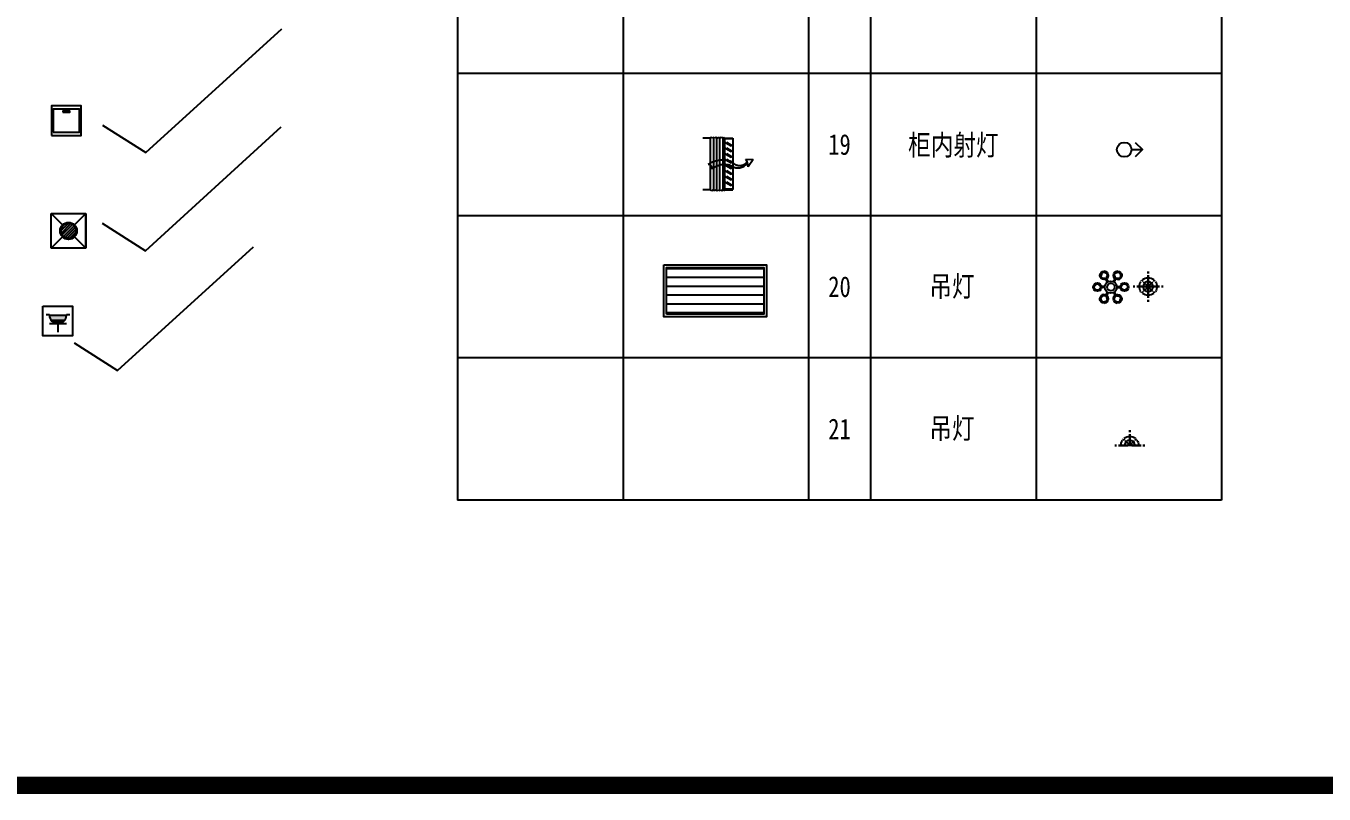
# Model space of a CAD drawing. Header units: millimetres. Extents: x -108767 to 78913, y -380878 to 1470.
# Drawn here: x -78314 to -74559, y -194074 to -191854 of the extents above; entities that cross this region are included whole.
import ezdxf
from ezdxf.enums import TextEntityAlignment as Align

# ---------------------------------------------------------------- set-up
doc = ezdxf.new("R2010")
doc.units = ezdxf.units.MM
doc.header["$LTSCALE"] = 10
doc.set_wipeout_variables(frame=1)
doc.linetypes.add('DASH', pattern=[0.35, 0.25, -0.1])
doc.linetypes.add('M-HIDDEN', pattern=[1.875, 1.25, -0.625])
for name, color, linetype in [('CO-灯具', 1, 'Continuous'), ('NW-01-wall(原有墙体)', 255, 'Continuous'), ('NW-完成面（用于平面）', 43, 'Continuous'), ('NW-开关面板', 147, 'Continuous'), ('NW-强弱电插座', 223, 'Continuous'), ('NW-强电插座', 223, 'Continuous'), ('NW-暖通风口', 33, 'Continuous'), ('PM-09灯具', 1, 'Continuous'), ('PM-26地漏', 4, 'Continuous'), ('文本-30', 7, 'Continuous')]:
    doc.layers.add(name, color=color, linetype=linetype)
doc.layers.add('NW-给排水', color=1, linetype='Continuous', lineweight=0)
doc.styles.add('注解-01', font='', dxfattribs={"width": 0.8, "height": 3.5})
doc.styles.add('黑体', font='', dxfattribs={"width": 0.8, "height": 3})
doc.styles.get('注解-01').set_extended_font_data('SimSun')
doc.styles.get('黑体').set_extended_font_data('Microsoft YaHei')

# ---------------------------------------------------------------- blocks, each defined once
blk = doc.blocks.new('*U126')
at = {"layer": 'NW-开关面板'}
blk.add_lwpolyline([(-43.1, 0), (43.1, 0), (43.1, 86.1), (-43.1, 86.1)], close=True, dxfattribs=at)
at = {"layer": 'NW-开关面板', "color": 8}
blk.add_lwpolyline([(-38.1, 10), (38.1, 10), (38.1, 76.1), (-38.1, 76.1)], close=True, dxfattribs=at)
at = {"layer": 'NW-开关面板', "color": 250}
blk.add_lwpolyline([(-10, 68), (10, 68), (10, 70), (-10, 70)], close=True, dxfattribs=at)
blk = doc.blocks.new('dd')
at = {"layer": 'PM-26地漏'}
h = blk.add_hatch(dxfattribs=at)
h.set_pattern_fill('ANSI31', color=8, scale=126, style=0)
h.set_pattern_definition([(45, (-552350.369, -1210.773), (-11.1369318, 11.1369318), [])])
h.paths.add_polyline_path([(153973, 224763, 1), (153851, 224763, 1)])
at = {"layer": 'PM-26地漏', "color": 1}
for p, q in [((153771, 224904), (154053, 224904)), ((153771, 224622), (153771, 224904)), ((153771, 224904), (153863, 224812)), ((153961, 224812), (154053, 224904)), ((154053, 224904), (154053, 224622)), ((154053, 224622), (154053, 224904)), ((153771, 224622), (153863, 224714)), ((153961, 224714), (154053, 224622)), ((154053, 224622), (153771, 224622))]:
    blk.add_line(p, q, dxfattribs=at)
blk.add_circle((153912, 224763), 69, dxfattribs=at)
at = {"layer": 'PM-26地漏', "color": 8}
blk.add_circle((153912, 224763), 61.4, dxfattribs=at)
blk = doc.blocks.new('*U129')
at = {"layer": 'NW-给排水', "color": 3, "xscale": 0.292684871577876, "yscale": 0.292684871577876, "zscale": 0.292684871577876}
blk.add_blockref('dd', (-44828.1, -65530.6, 0), dxfattribs=at)
blk = doc.blocks.new('FYDGHAFD')
at = {"layer": 'PM-09灯具'}
for points in [[(0, 0), (1.65, 0)], [(0.55, 1.1), (1.65, 0), (0.55, -1.1)]]:
    blk.add_lwpolyline(points, dxfattribs=at)
blk.add_circle((-1.1, 0), 1.1, dxfattribs=at)
blk = doc.blocks.new('fdjfdhfjflkd')
at = {"layer": 'CO-灯具', "color": 1}
for p, q in [((-81, 384), (-33, 337)), ((81, 384), (33, 337)), ((-373, 122), (-308, 140)), ((-292, 262), (-275, 197)), ((-251, 107), (-233, 42)), ((-218, 164), (-153, 181)), ((-123, 59), (-187, 96)), ((-113, 77), (-177, 114)), ((-33, 271), (-81, 223)), ((-10, 137), (-10, 210)), ((10, 137), (10, 210)), ((33, 271), (81, 223)), ((113, 77), (177, 114)), ((123, 59), (187, 96)), ((218, 164), (153, 181)), ((251, 107), (233, 42)), ((292, 262), (275, 197)), ((373, 122), (308, 140)), ((-373, -122), (-308, -140)), ((-292, -262), (-275, -197)), ((-251, -107), (-233, -42)), ((-218, -164), (-153, -181)), ((-123, -59), (-187, -96)), ((-113, -77), (-177, -114)), ((-33, -271), (-81, -223)), ((-10, -137), (-10, -210)), ((10, -137), (10, -210)), ((33, -271), (81, -223)), ((113, -77), (177, -114)), ((123, -59), (187, -96)), ((218, -164), (153, -181)), ((251, -107), (233, -42)), ((292, -262), (275, -197)), ((373, -122), (308, -140)), ((-81, -384), (-33, -337)), ((81, -384), (33, -337))]:
    blk.add_line(p, q, dxfattribs=at)
at = {"layer": 'CO-灯具', "color": 1, "extrusion": (0, 0, -1)}
for centre, major_axis, start_param, end_param in [((0, 304), (-66.7, 66.7), 0.785398, 7.068583), ((0, 304), (-51.1, 51.1), 0.785398, 7.068583), ((-263, 152), (66.7, 66.7), -0.785398, 5.497787), ((-263, 152), (51.1, 51.1), -0.785398, 5.497787), ((0, 0), (-96.8, 96.8), 0.785398, 7.068583), ((0, 0), (-60.3, 60.3), 0.785398, 7.068583), ((263, 152), (-66.7, 66.7), 0.785398, 7.068583), ((263, 152), (51.1, 51.1), -0.785398, 5.497787), ((-263, -152), (66.7, 66.7), -0.785398, 5.497787), ((-263, -152), (51.1, 51.1), -0.785398, 5.497787), ((0, -304), (-66.7, 66.7), 0.785398, 7.068583), ((0, -304), (-51.1, 51.1), 0.785398, 7.068583), ((263, -152), (-66.7, 66.7), 0.785398, 7.068583), ((263, -152), (51.1, 51.1), -0.785398, 5.497787)]:
    blk.add_ellipse(centre, major_axis=major_axis, ratio=1, start_param=start_param, end_param=end_param, dxfattribs=at)
blk = doc.blocks.new('A$C640C06CE')
at = {"linetype": 'Continuous'}
for p, q in [((0, 611), (0, 534)), ((0, 534), (0, 611)), ((-243, 243), (-213, 213)), ((-213, 213), (-243, 243)), ((-182, 182), (-31, 31)), ((-31, 31), (-182, 182)), ((0, 458), (0, 78)), ((0, 78), (0, 458)), ((31, 31), (182, 182)), ((182, 182), (31, 31)), ((213, 213), (243, 243)), ((243, 243), (213, 213)), ((611, 0), (534, 0)), ((534, 0), (611, 0)), ((-611, 0), (-534, 0)), ((-534, 0), (-611, 0)), ((-458, 0), (-78, 0)), ((-78, 0), (-458, 0)), ((-243, -243), (-213, -213)), ((-213, -213), (-243, -243)), ((-182, -182), (-31, -31)), ((-31, -31), (-182, -182)), ((0, -78), (0, -458)), ((0, -458), (0, -78)), ((31, -31), (182, -182)), ((182, -182), (31, -31)), ((78, 0), (458, 0)), ((458, 0), (78, 0)), ((213, -213), (243, -243)), ((243, -243), (213, -213)), ((0, -534), (0, -611)), ((0, -611), (0, -534))]:
    blk.add_line(p, q, dxfattribs=at)
at = {"linetype": 'Continuous', "extrusion": (0, 0, -1)}
for major_axis, start_param, end_param in [((-358, 1), -0.003333, 0.613772), ((349, 78), 4.06277, 4.162216), ((349, 78), 4.06277, 4.162216), ((-358, 0), 0.888621, 2.252972), ((78.3, 0), 0.000513, 6.283698), ((78.3, 1), 3.385592, 4.494095), ((-39.1, 0.4), 3.131185, 9.41437), ((39.1, 0.4), 3.382419, 4.490922), ((-39.1, 0.4), 1.792263, 2.900766), ((-78.3, 1), 1.78909, 2.897593), ((-349, 78), 2.120969, 2.220415), ((-349, 78), 2.120969, 2.220415), ((358, 1), -0.613772, 0.003333), ((358, 1), 2.52782, 3.144925), ((-349, 78), -1.020623, -0.921177), ((-349, 78), -1.020623, -0.921177), ((-358, 0), 4.030214, 5.394564), ((-78.3, 1), -1.352502, -0.243999), ((-39.1, 0.4), -1.349329, -0.240826), ((39.1, 0.4), 0.240826, 1.349329), ((78.3, 1), 0.243999, 1.352502), ((349, 78), 0.921177, 1.020623), ((349, 78), 0.921177, 1.020623), ((-358, 1), 3.13826, 3.755365)]:
    blk.add_ellipse((0, 0), major_axis=major_axis, ratio=1, start_param=start_param, end_param=end_param, dxfattribs=at)
at = {"linetype": 'Continuous'}
for major_axis, start_param, end_param in [((-171, 105), 0.467757, 0.567203), ((-171, 105), 0.467757, 0.567203), ((-144, 140), -0.014456, 0.602649), ((-141, 143), -0.608759, 0.008346), ((-32.1, 30.1), 3.109878, 9.393063), ((-32.1, 30.1), 0.2, 1.308503), ((-14.8, 16.2), 3.186593, 9.469778), ((-31, 31.2), -1.336602, -0.228099), ((-15.1, 16), 0.25847, 1.366973), ((-146, 139), -0.825662, -0.726216), ((-146, 139), -0.825662, -0.726216), ((-16.1, 15), -1.374959, -0.266456), ((-15.1, 16), 3.400063, 4.508566), ((-143, 142), 4.028499, 5.392849), ((-32.1, 30.1), 3.341592, 4.450095), ((-171, 105), 3.609349, 3.708795), ((-171, 105), 3.609349, 3.708795), ((-143, 142), 0.886906, 2.251257), ((-31, 31.2), 1.804991, 2.913494), ((-16.1, 15), 1.766633, 2.875136), ((-146, 139), 2.315931, 2.415377), ((-146, 139), 2.315931, 2.415377), ((-141, 143), 2.532833, 3.149938), ((-144, 140), 3.127137, 3.744242)]:
    blk.add_ellipse((0, 0), major_axis=major_axis, ratio=1, start_param=start_param, end_param=end_param, dxfattribs=at)
blk = doc.blocks.new('bg')
at = {"layer": 'PM-09灯具'}
for p, q in [((-11.41, -618.83), (-11.41, -619.25)), ((-11.41, -619.25), (-11.41, -618.83)), ((-12.77, -620.88), (-12.6, -621.05)), ((-12.6, -621.05), (-12.77, -620.88)), ((-12.43, -621.22), (-11.58, -622.07)), ((-11.58, -622.07), (-12.43, -621.22)), ((-11.41, -619.68), (-11.41, -621.8)), ((-11.41, -621.8), (-11.41, -619.68)), ((-11.23, -622.07), (-10.39, -621.22)), ((-10.39, -621.22), (-11.23, -622.07)), ((-10.22, -621.05), (-10.05, -620.88)), ((-10.05, -620.88), (-10.22, -621.05)), ((-14.82, -622.24), (-14.4, -622.24)), ((-14.4, -622.24), (-14.82, -622.24)), ((-13.97, -622.24), (-11.85, -622.24)), ((-11.85, -622.24), (-13.97, -622.24)), ((-8.85, -622.24), (-13.97, -622.24)), ((-10.97, -622.24), (-8.85, -622.24)), ((-7.99, -622.24), (-8.42, -622.24)), ((-8.42, -622.24), (-7.99, -622.24))]:
    blk.add_line(p, q, dxfattribs=at)
at = {"layer": 'PM-09灯具', "extrusion": (0, 0, -1)}
for major_axis, start_param, end_param in [((-2, 0.01), -0.003333, 0.613772), ((1.95, 0.44), 4.06277, 4.162216), ((1.95, 0.44), 4.06277, 4.162216), ((-2, 0), 0.888621, 2.252972), ((0.437, 0.006), 3.385592, 4.494095), ((-0.437, 0.006), 1.78909, 2.897593), ((-1.95, 0.44), 2.120969, 2.220415), ((-1.95, 0.44), 2.120969, 2.220415), ((2, 0.01), -0.613772, 0.003333), ((-0.219, 0.002), 6.272777, 9.41437), ((0.219, 0.002), 3.382419, 4.490922), ((-0.219, 0.002), 1.792263, 2.900766)]:
    blk.add_ellipse((-11.41, -622.24), major_axis=major_axis, ratio=1, start_param=start_param, end_param=end_param, dxfattribs=at)
at = {"layer": 'PM-09灯具'}
for major_axis, start_param, end_param in [((-0.807, 0.784), -0.014456, 0.704795), ((-0.789, 0.802), -0.608759, 0.008346), ((-0.815, 0.776), -0.825662, -0.726216), ((-0.815, 0.776), -0.825662, -0.726216), ((-0.797, 0.794), 3.925273, 5.392849), ((-0.958, 0.59), 0.467757, 0.567203), ((-0.179, 0.168), 3.895264, 7.036881), ((-0.179, 0.169), 0.2, 0.754263), ((-0.173, 0.175), -1.336602, -0.228099), ((-0.083, 0.0908), 3.971966, 7.113608), ((-0.0846, 0.0894), 0.25847, 0.812746), ((-0.09, 0.0839), -1.374959, -0.266456), ((-0.0846, 0.0894), 3.95429, 4.508566), ((-0.179, 0.169), 3.895831, 4.450095)]:
    blk.add_ellipse((-11.41, -622.24), major_axis=major_axis, ratio=1, start_param=start_param, end_param=end_param, dxfattribs=at)
blk = doc.blocks.new('_LINKPT1')
blk.add_line((0, 0), (0, 0))
blk = doc.blocks.new('单相二三极安全插座')
at = {"linetype": 'Continuous'}
for p, q in [((-33.3, 49.9), (-23.8, 49.9)), ((-23.8, 49.9), (-23.8, 47.5)), ((-23.8, 47.5), (23.8, 47.5)), ((23.8, 49.9), (23.8, 47.5)), ((23.8, 49.9), (33.3, 49.9)), ((23.8, 23.8), (-23.8, 23.8)), ((0, 23.8), (0, 0))]:
    blk.add_line(p, q, dxfattribs=at)
blk.add_arc((0, 47.5), 23.8, 180, 0, dxfattribs=at)
for points in [[(20.6, 35.7), (-20.6, 35.7), (23.8, 47.5), (-23.8, 47.5)], [(11.9, 27), (-11.9, 27), (20.6, 35.7), (-20.6, 35.7)], [(0, 23.8), (0, 23.8), (11.9, 27), (-11.9, 27)]]:
    blk.add_solid(points, dxfattribs=at)
at = {"linetype": 'Continuous', "xscale": 0.0950808586651788, "yscale": 0.0950808586651788, "zscale": 0.0950808586651788}
blk.add_blockref('_LINKPT1', (0, 0), dxfattribs=at)
blk = doc.blocks.new('*U125')
at = {"layer": 'NW-强电插座', "elevation": 0}
blk.add_lwpolyline([(182.9, 2064.7), (268.9, 2064.7), (268.9, 1978.7), (182.9, 1978.7), (182.9, 2064.7)], dxfattribs=at)
at = {"layer": 'NW-强电插座', "xscale": 1.03544, "yscale": 1.03544, "zscale": 1.03544}
blk.add_blockref('单相二三极安全插座', (226.8, 1989.1), dxfattribs=at)
blk = doc.blocks.new('新块')
at = {"color": 250}
blk.add_wipeout([(46922.2, -30731.1), (47008.8, -30731.1), (47008.7, -30881.1), (46922.2, -30881.1)], dxfattribs=at)
blk.add_wipeout([(46922.2, -30881.1), (46943.7, -30881.1), (46946, -30883.4), (46948.2, -30881.1), (46950.5, -30883.4), (46952.8, -30881.1), (46955, -30883.4), (46957.3, -30881.1), (46959.5, -30883.4), (46961.8, -30881.1), (46964, -30883.4), (46966.3, -30881.1), (46968.5, -30883.4), (46970.8, -30881.1), (46973.1, -30883.4), (46975.3, -30881.1), (46977.6, -30883.4), (46979.8, -30881.1), (46982.1, -30883.4), (46984.5, -30881.1), (47008.7, -30881.1), (47008.7, -30881.1), (47008.8, -30881.1), (47008.8, -30731.1), (47008.7, -30731.1), (47008.7, -30731.1), (46984.5, -30731.1), (46982.1, -30728.8), (46979.8, -30731.1), (46977.6, -30728.8), (46975.3, -30731.1), (46973, -30728.8), (46970.8, -30731.1), (46968.5, -30728.8), (46966.3, -30731.1), (46964, -30728.8), (46961.8, -30731.1), (46959.5, -30728.8), (46957.3, -30731.1), (46955, -30728.8), (46952.7, -30731.1), (46950.5, -30728.8), (46948.2, -30731.1), (46946, -30728.8), (46943.7, -30731.1), (46922.2, -30731.1)], dxfattribs=at)
at = {"color": 251, "linetype": 'DASH', "ltscale": 100}
for p, q in [((46943.7, -30731.1), (46922.2, -30731.1)), ((46946, -30728.8), (46943.7, -30731.1)), ((46943.7, -30731.1), (46943.7, -30881.1)), ((46946, -30728.8), (46948.2, -30731.1)), ((46950.5, -30728.8), (46948.2, -30731.1)), ((46950.5, -30728.8), (46952.7, -30731.1)), ((46955, -30728.8), (46952.7, -30731.1)), ((46952.7, -30731.1), (46952.8, -30881.1)), ((46955, -30728.8), (46957.3, -30731.1)), ((46959.5, -30728.8), (46957.3, -30731.1)), ((46959.5, -30728.8), (46961.8, -30731.1)), ((46964, -30728.8), (46961.8, -30731.1)), ((46961.8, -30731.1), (46961.8, -30881.1)), ((46964, -30728.8), (46966.3, -30731.1)), ((46968.5, -30728.8), (46966.3, -30731.1)), ((46968.5, -30728.8), (46970.8, -30731.1)), ((46973, -30728.8), (46970.8, -30731.1)), ((46970.8, -30731.1), (46970.8, -30881.1)), ((46973, -30728.8), (46975.3, -30731.1)), ((46977.6, -30728.8), (46975.3, -30731.1)), ((46977.6, -30728.8), (46979.8, -30731.1)), ((46982.1, -30728.8), (46979.8, -30731.1)), ((46979.8, -30731.1), (46979.8, -30881.1)), ((46982.1, -30728.8), (46984.3, -30731.1)), ((46984.5, -30733.8), (46984.5, -30878.4)), ((47008.8, -30733.8), (47008.8, -30878.4)), ((46943.7, -30881.1), (46922.2, -30881.1)), ((46946, -30883.4), (46943.7, -30881.1)), ((46946, -30883.4), (46948.2, -30881.1)), ((46950.5, -30883.4), (46948.2, -30881.1)), ((46950.5, -30883.4), (46952.7, -30881.1)), ((46955, -30883.4), (46952.7, -30881.1)), ((46955, -30883.4), (46957.3, -30881.1)), ((46959.5, -30883.4), (46957.3, -30881.1)), ((46959.5, -30883.4), (46961.8, -30881.1)), ((46964, -30883.4), (46961.8, -30881.1)), ((46964, -30883.4), (46966.3, -30881.1)), ((46968.5, -30883.4), (46966.3, -30881.1)), ((46968.5, -30883.4), (46970.8, -30881.1)), ((46973.1, -30883.4), (46970.8, -30881.1)), ((46973.1, -30883.4), (46975.3, -30881.1)), ((46977.6, -30883.4), (46975.3, -30881.1)), ((46977.6, -30883.4), (46979.8, -30881.1)), ((46982.1, -30883.4), (46979.8, -30881.1)), ((46982.1, -30883.4), (46984.3, -30881.1))]:
    blk.add_line(p, q, dxfattribs=at)
at = {"color": 1, "linetype": 'M-HIDDEN', "ltscale": 100}
for points in [[(46984.5, -30733.8), (46984.5, -30731.1), (47008.7, -30731.1), (47008.7, -30731.1), (47008.8, -30731.1), (47008.8, -30733.8), (46984.5, -30733.8)], [(46984.5, -30878.4), (46984.5, -30881.1), (47008.7, -30881.1), (47008.7, -30881.1), (47008.8, -30881.1), (47008.8, -30878.4), (46984.5, -30878.4)]]:
    blk.add_lwpolyline(points, dxfattribs=at)
at = {"color": 251, "linetype": 'DASH', "ltscale": 100}
for points in [[(46989, -30745.5), (46990.3, -30743.1), (47006, -30752.2), (47004.6, -30754.5)], [(46989, -30761.9), (46990.3, -30759.5), (47006, -30768.6), (47004.6, -30770.9)], [(46989, -30778.3), (46990.3, -30775.9), (47006, -30785), (47004.6, -30787.3)], [(46989, -30794.7), (46990.3, -30792.3), (47006, -30801.4), (47004.6, -30803.7)], [(46989, -30811.1), (46990.3, -30808.8), (47006, -30817.8), (47004.6, -30820.1)], [(46989, -30827.5), (46990.3, -30825.2), (47006, -30834.2), (47004.6, -30836.5)], [(46989, -30843.9), (46990.3, -30841.6), (47006, -30850.6), (47004.6, -30853)], [(46989, -30860.3), (46990.3, -30858), (47006, -30867), (47004.6, -30869.4)]]:
    blk.add_lwpolyline(points, close=True, dxfattribs=at)
at = {"color": 12, "linetype": 'DASH', "ltscale": 80, "elevation": 0}
blk.add_lwpolyline([(47046.5, -30792.1), (47067.8, -30792.7), (47053.4, -30813.9), (47051.7, -30801, -0.415132), (47009, -30813.6, 0.303913), (46949, -30821.1, 0.514477), (46937.8, -30807.8, -0.246456), (47007.4, -30800.3, 0.489216), (47050.8, -30799.2)], format="xyb", close=True, dxfattribs=at)
blk = doc.blocks.new('*U123')
at = {"layer": 'NW-暖通风口'}
h = blk.add_hatch(dxfattribs=at)
h.set_pattern_fill('ANSI31', color=250, scale=8, angle=225, style=0)
h.set_pattern_definition([(270, (72746.926, 11472.558), (25.4, -7e-15), [])])
h.paths.add_polyline_path([(72679.6, 11198.1), (72814.2, 11198.1), (72814.2, 11479.6), (72679.6, 11479.6)])
at = {"layer": 'NW-暖通风口', "color": 1, "extrusion": (0, -0.017452, 0.999848), "elevation": -184.9}
blk.add_lwpolyline([(72821.9, 11188.8), (72821.9, 11485.8), (72671.9, 11485.8), (72671.9, 11188.8)], close=True, dxfattribs=at)
at = {"layer": 'NW-暖通风口', "color": 8, "extrusion": (0, -0.017452, 0.999848), "elevation": -184.9}
blk.add_lwpolyline([(72679.6, 11196.5), (72814.2, 11196.5), (72814.2, 11478.1), (72679.6, 11478.1)], close=True, dxfattribs=at)
at = {"layer": 'NW-暖通风口', "color": 40, "extrusion": (0, -0.017452, 0.999848), "style": '黑体'}
blk.add_attdef('R/A', text='', height=98, rotation=270, dxfattribs=at).set_placement((72740.4, 10804.2, -4.7), align=Align.MIDDLE)

msp = doc.modelspace()

# ---------------------------------------------------------------- linework, layer by layer
at = {"color": 1, "ltscale": 30}
msp.add_lwpolyline([(-88463.9, -171591), (-70829.1, -171591), (-70829.1, -194049.4), (-88463.1, -194051.1)], dxfattribs=at)
at = {"color": 1}
msp.add_lwpolyline([(-78092.9, -192140.8), (-77967.1, -192220.1), (-77574.3, -191862.3)], dxfattribs=at)
at = {"color": 1, "elevation": 0}
for points in [[(-78094.3, -192424.3), (-77968.5, -192503.6), (-77575.6, -192145.8)], [(-78174.9, -192770.4), (-78049.1, -192849.7), (-77656.2, -192491.9)]]:
    msp.add_lwpolyline(points, dxfattribs=at)
at = {"layer": 'NW-01-wall(原有墙体)', "ltscale": 30}
for p, q in [((-77065.7, -189325.7), (-77065.7, -193224.4)), ((-76586.5, -189325.7), (-76586.5, -193224.4)), ((-76050.7, -189325.7), (-76050.7, -193224.4)), ((-76050.7, -189325.7), (-76050.7, -193224.4)), ((-75871, -189325.7), (-75871, -193224.4)), ((-75391.8, -189325.7), (-75391.8, -193224.4)), ((-74856, -191580.4), (-74856, -193224.4)), ((-76050.7, -191991.4), (-77065.7, -191991.4)), ((-74856, -191991.4), (-76050.7, -191991.4)), ((-76050.7, -192402.4), (-77065.7, -192402.4)), ((-74856, -192402.4), (-76050.7, -192402.4)), ((-76050.7, -192813.4), (-77065.7, -192813.4)), ((-74856, -192813.4), (-76050.7, -192813.4)), ((-76050.7, -193224.4), (-77065.7, -193224.4)), ((-74856, -193224.4), (-76050.7, -193224.4))]:
    msp.add_line(p, q, dxfattribs=at)
at = {"layer": 'NW-完成面（用于平面）', "color": 2, "const_width": 50}
msp.add_lwpolyline([(-105001.4, -171591), (-70829.1, -171591), (-70829.1, -194049.4), (-105001.4, -194049.4), (-105001.4, -171591)], dxfattribs=at)

# ---------------------------------------------------------------- block references
at = {"layer": 'NW-开关面板'}
msp.add_blockref('*U126', (-78197.7, -192170.6), dxfattribs=at)
at = {"layer": 'NW-强弱电插座', "xscale": 0.9984580498866216, "yscale": 0.9984580498866216, "zscale": 0.9984580498866216}
msp.add_blockref('*U125', (-78448.2, -194725.2), dxfattribs=at)
at = {"layer": 'NW-暖通风口', "xscale": -1, "rotation": 270.0000000002801}
msp.add_blockref('*U123', (-87659.8, -265366.7, -8.9), dxfattribs=at)
at = {"layer": 'NW-给排水', "xscale": 1.211768697591004, "yscale": 1.211768697591004, "zscale": 1.211768697591004}
msp.add_blockref('*U129', (-78457.3, -192754.3, 0), dxfattribs=at)
at = {"layer": 'PM-09灯具', "color": 6, "linetype": 'Continuous', "xscale": 19.2, "yscale": 19.2, "zscale": 19.2}
msp.add_blockref('FYDGHAFD', (-75116.2, -192211.4), dxfattribs=at)
at = {"layer": 'PM-09灯具', "color": 3, "linetype": 'ByBlock', "xscale": -0.1286216713953763, "yscale": 0.1286216714186594, "zscale": 0.1286216714118239, "rotation": 270}
msp.add_blockref('fdjfdhfjflkd', (-75175.9, -192608.8), dxfattribs=at)
at = {"layer": 'PM-09灯具', "xscale": 0.07155939665996668, "yscale": 0.07155939665996668, "zscale": 0.07155939665996668}
msp.add_blockref('A$C640C06CE', (-75068.1, -192607.3), dxfattribs=at)
at = {"layer": 'PM-09灯具', "color": 6, "xscale": 12.8, "yscale": 12.8, "zscale": 12.8}
msp.add_blockref('bg', (-74975.2, -185101.6), dxfattribs=at)

# ---------------------------------------------------------------- texts
at = {"layer": '文本-30', "style": '注解-01', "width": 0.8}
for s, p in [('19', (-75960.9, -192196.9)), ('柜内射灯', (-75631.4, -192196.9)), ('20', (-75960.9, -192607.9)), ('21', (-75960.9, -193018.9))]:
    msp.add_text(s, height=59.9, dxfattribs=at).set_placement(p, align=Align.MIDDLE)
for p in [(-75700.8, -192636.2), (-75700.8, -193047.2)]:
    msp.add_text('吊灯', height=59.9, dxfattribs=at).set_placement(p)

# ---------------------------------------------------------------- next in the draw order: block references
at = {"color": 211, "ltscale": 0.1}
msp.add_blockref('新块', (-123278.5, -161446.8), dxfattribs=at)

doc.saveas('drawing.dxf')
